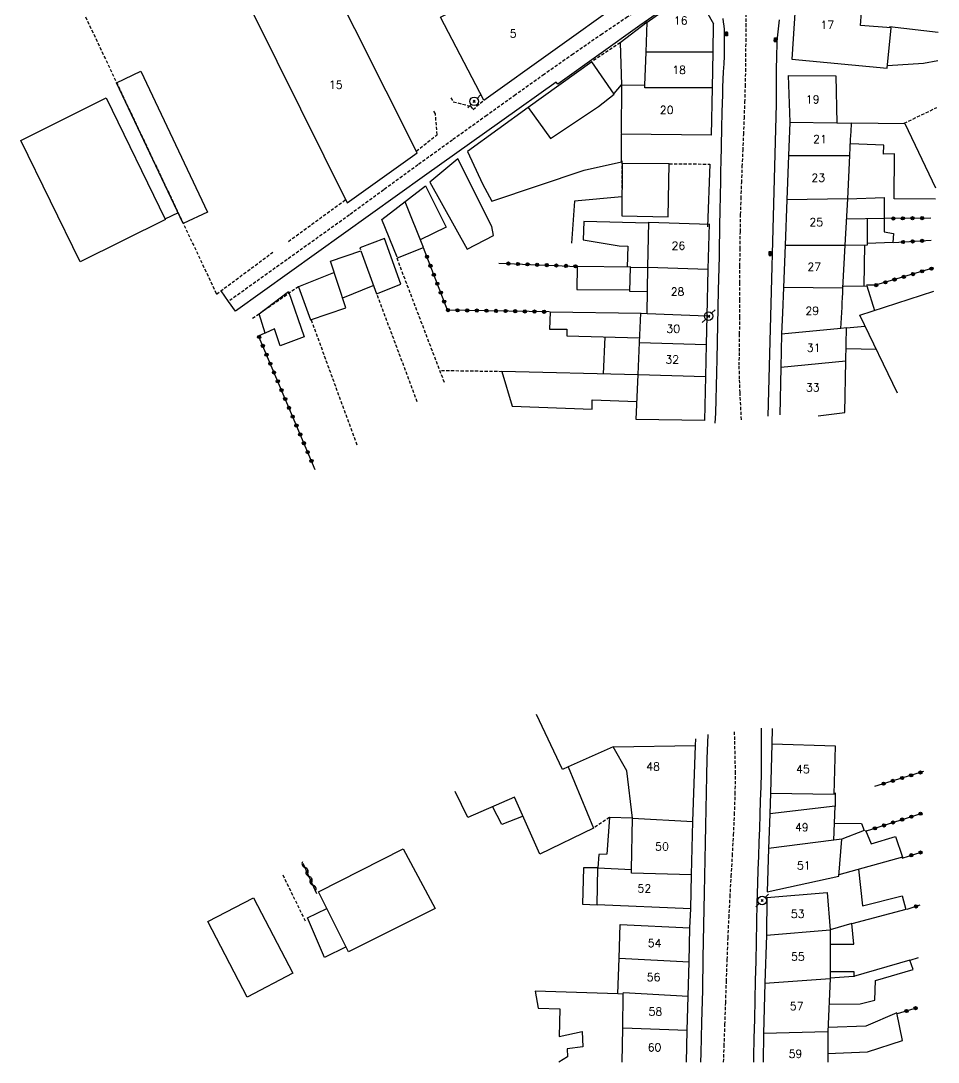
# Model space of a CAD drawing. Header units: millimetres. Extents: x 168000 to 169000, y 125998 to 127000.
# Drawn here: x 168605 to 168748.2, y 126000 to 126162.6 of the extents above; entities that cross this region are included whole.
import ezdxf
from ezdxf.enums import TextEntityAlignment as Align

# ---------------------------------------------------------------- set-up
doc = ezdxf.new("R2010")
doc.units = ezdxf.units.MM
doc.linetypes.add('DASHED', pattern=[0.75, 0.5, -0.25])
doc.layers.get('0').update_dxf_attribs({"linetype": 'CONTINUOUS'})
for name, color, linetype in [('W0001', 6, 'DASHED'), ('W0008', 7, 'CONTINUOUS'), ('W0014', 7, 'CONTINUOUS'), ('W0017', 7, 'CONTINUOUS'), ('W0101', 7, 'CONTINUOUS'), ('W0104', 1, 'CONTINUOUS'), ('W0112', 1, 'DASHED'), ('W0310', 3, 'CONTINUOUS'), ('W0323', 7, 'CONTINUOUS'), ('W0401', 7, 'CONTINUOUS'), ('W0473', 7, 'CONTINUOUS'), ('W0991', 7, 'CONTINUOUS'), ('W1102', 7, 'CONTINUOUS')]:
    doc.layers.add(name, color=color, linetype=linetype)
doc.styles.get("Standard").update_dxf_attribs({"font": 'romans.shx', "width": 0.85})

# ---------------------------------------------------------------- blocks, each defined once
blk = doc.blocks.new('T473')
for p, q in [((-0.166667, 0.166667), (0.166667, -0.166667)), ((-0.166667, -0.166667), (0.166667, 0.166667)), ((0.500001, 0.500001), (1.000002, 1.000002)), ((-1.000002, -1.000002), (-0.500001, -0.500001))]:
    blk.add_line(p, q)
blk.add_ellipse((0, 0), major_axis=(0.471405, 0.471405), ratio=1, start_param=5.4977871438, end_param=11.780972451)
blk = doc.blocks.new('T401')
for p, q in [((-0.3, 0.3), (0, 0.3)), ((-0.3, -0.25), (-0.3, 0.3)), ((-0.3, 0.15), (0, 0.15)), ((-0.3, 0), (0, 0)), ((0, 0.3), (0, -0.25)), ((-0.3, -0.15), (0, -0.15)), ((-0.3, -0.25), (-0.3, -0.3)), ((-0.3, -0.3), (0, -0.3)), ((0, -0.3), (0, -0.25))]:
    blk.add_line(p, q)
blk = doc.blocks.new('t310o')
at = {"color": 0, "linetype": 'Continuous'}
for centre, start, end in [((-0.5, 0.38), 216.8699, 323.1304), ((0.5, -0.37), 36.8699, 143.1303)]:
    blk.add_arc(centre, 0.625, start, end, dxfattribs=at)
blk = doc.blocks.new('t323o')
at = {"color": 0, "linetype": 'Continuous'}
for radius in [0.25, 0.15]:
    blk.add_circle((0, 0), radius, dxfattribs=at)

msp = doc.modelspace()

# ---------------------------------------------------------------- linework, layer by layer
at = {"layer": 'W0001'}
for points in [[(168711.65, 126171), (168707.66, 126168.42), (168703.67, 126165.81), (168699.71, 126163.18), (168695.76, 126160.52), (168691.22, 126157.39), (168686.71, 126154.22), (168682.23, 126151.02), (168677.75, 126147.81), (168672.37, 126143.96), (168667, 126140.08), (168661.65, 126136.19), (168656.32, 126132.28), (168637.44, 126118.78)], [(168717.51, 126100.31), (168717.29, 126104.53), (168717.2, 126106.68), (168717.16, 126108.8), (168717.19, 126110.95), (168717.22, 126113.62), (168717.24, 126116.29), (168717.25, 126118.96), (168717.26, 126121.63), (168717.27, 126124.3), (168717.29, 126126.97), (168717.33, 126129.64), (168717.38, 126132.31), (168717.45, 126134.82), (168717.54, 126137.33), (168717.64, 126139.83), (168717.75, 126142.34), (168717.86, 126144.85), (168717.96, 126147.36), (168718.05, 126149.87), (168718.12, 126152.37), (168718.17, 126154.7), (168718.2, 126157.03), (168718.22, 126159.36), (168718.23, 126161.69), (168718.23, 126164.02)], [(168714.72, 126000), (168714.81, 126002.5), (168714.93, 126005.87), (168715.04, 126009.25), (168715.16, 126012.63), (168715.28, 126016), (168715.41, 126019.38), (168715.56, 126022.59), (168715.73, 126025.81), (168715.92, 126029.02), (168716.1, 126032.23), (168716.27, 126035.45), (168716.42, 126038.66), (168716.53, 126041.88), (168716.58, 126045.1), (168716.43, 126051.66)]]:
    msp.add_lwpolyline(points, dxfattribs=at)
at = {"layer": 'W0008'}
for points in [[(168712.78, 126169.02), (168709.98, 126167.7), (168701.62, 126161.84), (168688.85, 126152.7), (168688.59, 126153), (168680.07, 126146.98), (168668.04, 126138.38), (168638.54, 126117.23)], [(168637.44, 126118.78), (168636.27, 126120.43)], [(168638.54, 126117.23), (168637.44, 126118.78)]]:
    msp.add_lwpolyline(points, dxfattribs=at)
at = {"layer": 'W0014'}
for points in [[(168714.59, 126162.96), (168714.67, 126162.39), (168714.73, 126161.81), (168714.78, 126161.24), (168714.8, 126160.66), (168714.83, 126159.46), (168714.82, 126158.25), (168714.78, 126157.05), (168714.73, 126155.84), (168714.67, 126154.64), (168714.61, 126153.44), (168714.56, 126152.24), (168714.52, 126151.03), (168714.45, 126148.39), (168714.39, 126145.75), (168714.33, 126143.11), (168714.27, 126140.46), (168714.25, 126139.31), (168714.23, 126138.15), (168714.21, 126137), (168714.19, 126135.84), (168714.17, 126134.68), (168714.15, 126133.53), (168714.13, 126132.37), (168714.1, 126131.22), (168714, 126125.86), (168713.89, 126120.5), (168713.78, 126115.14), (168713.66, 126109.78), (168713.61, 126107.67), (168713.56, 126105.56), (168713.5, 126103.46), (168713.45, 126101.35), (168713.37, 126099.75)], [(168722.99, 126149.59), (168722.97, 126151.42), (168722.97, 126153.26), (168722.99, 126155.09), (168723.02, 126156.93), (168723.04, 126157.68), (168723.06, 126158.43), (168723.1, 126159.18), (168723.14, 126159.94), (168723.23, 126160.87), (168723.32, 126161.8), (168723.44, 126162.73)], [(168721.65, 126100.88), (168722.99, 126149.59)], [(168712.59, 126140.22), (168712.2, 126130.4)], [(168719.41, 126000), (168719.44, 126000.89), (168719.51, 126003.71), (168719.59, 126006.73), (168719.65, 126009.75), (168719.72, 126012.77), (168719.78, 126015.79), (168719.84, 126018.81), (168719.91, 126021.83), (168719.98, 126024.85), (168720.06, 126027.87), (168720.12, 126030.03), (168720.2, 126032.18), (168720.27, 126034.34), (168720.35, 126036.5), (168720.43, 126038.66), (168720.5, 126040.81), (168720.57, 126042.97), (168720.62, 126045.13), (168720.64, 126048.29), (168720.61, 126052.16)], [(168712.26, 126051.17), (168712.11, 126047.34), (168712.06, 126044.73), (168712, 126042.11), (168711.95, 126039.5), (168711.9, 126036.88), (168711.85, 126034.27), (168711.8, 126031.65), (168711.75, 126029.04), (168711.7, 126026.42), (168711.6, 126021.37), (168711.5, 126016.31), (168711.4, 126011.25), (168711.28, 126006.19), (168711.22, 126003.79), (168711.15, 126001.4), (168711.11, 126000)]]:
    msp.add_lwpolyline(points, dxfattribs=at)
at = {"layer": 'W0017'}
msp.add_lwpolyline([(168698.85, 126135.11), (168691.45, 126134.41), (168690.99, 126127.86)], dxfattribs=at)
at = {"layer": 'W0101'}
for points in [[(168637.68, 126171), (168655.95, 126134.19)], [(168666.87, 126141.97), (168652.3, 126171)], [(168677.27, 126150.2), (168670.51, 126163.14), (168676.7, 126166.35), (168676.6, 126166.54), (168685.81, 126171)], [(168725.38, 126156.57), (168740.26, 126155.21), (168740.86, 126161.5), (168736.07, 126161.85), (168736.41, 126166.04), (168728.55, 126168.64)], [(168728.55, 126168.64), (168726.06, 126167.01), (168725.38, 126156.57)], [(168702.8, 126162.36), (168710.05, 126167.57), (168713.15, 126162.09)], [(168677.27, 126150.2), (168698.85, 126165.59)], [(168702.62, 126157.71), (168702.8, 126162.36)], [(168713.08, 126157.68), (168713.15, 126162.09)], [(168702.42, 126152.54), (168702.62, 126157.71)], [(168712.99, 126152.11), (168713.08, 126157.68)], [(168724.8, 126154.05), (168725.06, 126146.76), (168725.06, 126146.7)], [(168724.8, 126154.03), (168732.24, 126153.98), (168732.39, 126146.59)], [(168698.77, 126152.61), (168698.73, 126144.99)], [(168698.77, 126152.61), (168702.42, 126152.54)], [(168712.81, 126144.72), (168712.98, 126152.11), (168712.98, 126152.1), (168712.99, 126152.11)], [(168725.06, 126146.7), (168724.86, 126141.54)], [(168734.43, 126141.54), (168734.49, 126142.8), (168734.55, 126144.05), (168734.61, 126145.3), (168734.68, 126146.55), (168732.39, 126146.59)], [(168712.81, 126144.72), (168698.73, 126144.91)], [(168655.95, 126134.19), (168666.87, 126141.97)], [(168673.23, 126141.03), (168668.88, 126137.37)], [(168668.88, 126137.37), (168674.68, 126126.95), (168678.79, 126129.08), (168678.53, 126130.49), (168673.23, 126141.03)], [(168724.86, 126141.54), (168724.59, 126134.63)], [(168734.09, 126134.79), (168734.43, 126141.54)], [(168724.59, 126134.63), (168724.32, 126127.53)], [(168733.72, 126127.57), (168734.09, 126134.79)], [(168702.91, 126124.1), (168703.04, 126131.12), (168712.5, 126130.84)], [(168712.44, 126130.88), (168712.27, 126123.83)], [(168724.32, 126127.53), (168724.06, 126120.97)], [(168733.35, 126120.82), (168733.72, 126127.57)], [(168702.78, 126116.91), (168702.91, 126124.1)], [(168712.27, 126123.83), (168712.1, 126116.51)], [(168724.06, 126120.97), (168723.91, 126116.97), (168723.78, 126113.72), (168723.78, 126113.64)], [(168733.03, 126114.55), (168733.07, 126115.38), (168733.12, 126116.21), (168733.16, 126117.04), (168733.2, 126117.87), (168733.24, 126118.61), (168733.28, 126119.35), (168733.32, 126120.09), (168733.35, 126120.82)], [(168701.58, 126112.36), (168701.78, 126116.96), (168702.78, 126116.91)], [(168712.1, 126116.51), (168711.99, 126112.04)], [(168723.78, 126113.64), (168723.63, 126108.46)], [(168733.8, 126109.45), (168733.91, 126114.63), (168733.03, 126114.55)], [(168701.36, 126107.35), (168701.58, 126112.36)], [(168711.99, 126112.04), (168711.87, 126107.03)], [(168723.63, 126108.46), (168723.47, 126101.09)], [(168729.48, 126100.9), (168733.64, 126101.41), (168733.8, 126109.45)], [(168711.71, 126100.19), (168701.05, 126100.36), (168701.36, 126107.35)], [(168711.87, 126107.03), (168711.71, 126100.19)], [(168710.35, 126049.46), (168710.39, 126050.49)], [(168697.46, 126049.23), (168690.46, 126046.09)], [(168700.52, 126038.08), (168699.59, 126045.51), (168697.46, 126049.23)], [(168709.91, 126037.59), (168710.35, 126049.46)], [(168722.02, 126041.99), (168731.96, 126041.85), (168732.18, 126049.35), (168722.23, 126049.67)], [(168722.23, 126049.67), (168722.02, 126041.99), (168722.02, 126041.99)], [(168690.46, 126046.09), (168694.4, 126036.52), (168686.01, 126032.46), (168682.07, 126041.4)], [(168682.07, 126041.4), (168674.79, 126038.22), (168672.8, 126042.25)], [(168721.91, 126038.75), (168721.91, 126038.74), (168721.73, 126033.37)], [(168731.95, 126034.66), (168732.12, 126039.98), (168721.91, 126038.75)], [(168700.36, 126030.06), (168700.52, 126038.08)], [(168709.7, 126029.26), (168709.7, 126029.26), (168709.91, 126037.59), (168709.91, 126037.59), (168709.91, 126037.59)], [(168721.51, 126026.6), (168732.7, 126029.04), (168733.16, 126034.81), (168731.95, 126034.66)], [(168721.73, 126033.37), (168721.51, 126026.6)], [(168709.61, 126023.93), (168694.96, 126024.59), (168695.06, 126030.32), (168700.36, 126030.06)], [(168709.61, 126023.93), (168709.7, 126029.26), (168709.7, 126029.26)], [(168721.48, 126025.72), (168721.39, 126019.84), (168721.39, 126019.84)], [(168721.48, 126025.72), (168730.86, 126026.49), (168731.34, 126020.66)], [(168698.4, 126016.23), (168698.58, 126021.51), (168709.47, 126020.98)], [(168709.34, 126015.69), (168709.47, 126020.98), (168709.47, 126020.98)], [(168731.34, 126020.66), (168731.35, 126013.04)], [(168721.39, 126019.84), (168721.39, 126019.83), (168721.17, 126012.31), (168721.17, 126012.31)], [(168699.06, 126010.62), (168698.21, 126010.65), (168698.4, 126016.23)], [(168709.2, 126010.33), (168709.34, 126015.69)], [(168731.35, 126013.04), (168731, 126004.76)], [(168721.17, 126012.31), (168721.16, 126012.31), (168720.97, 126004.48)], [(168698.96, 126005.29), (168699.06, 126010.62)], [(168709.04, 126004.95), (168709.2, 126010.33), (168709.2, 126010.33), (168709.2, 126010.33)], [(168698.86, 126000), (168698.96, 126005.29)], [(168708.9, 126000), (168709.04, 126004.95)], [(168720.97, 126004.48), (168720.97, 126004.48), (168720.97, 126004.49), (168720.87, 126000)], [(168731, 126004.76), (168730.97, 126000)]]:
    msp.add_lwpolyline(points, dxfattribs=at)
msp.add_lwpolyline([(168651.49, 126026.6), (168664.69, 126033.3), (168669.71, 126024.01), (168656.16, 126017.25)], close=True, dxfattribs=at)
at = {"layer": 'W0101', "flags": 128}
msp.add_lwpolyline([(168634.21, 126021.96), (168641.33, 126025.67), (168647.47, 126013.88), (168640.35, 126010.17)], close=True, dxfattribs=at)
at = {"layer": 'W0104'}
for points in [[(168702.8, 126162.36), (168698.55, 126159.16)], [(168740.62, 126161.69), (168748.21, 126160.83)], [(168698.55, 126159.16), (168698.77, 126152.61)], [(168694.12, 126156.18), (168684.21, 126149.04)], [(168684.21, 126149.04), (168687.69, 126144.21), (168695.18, 126149.21), (168697.63, 126151.12), (168694.12, 126156.18)], [(168748.14, 126156.35), (168745.9, 126155.9), (168740.29, 126155.55)], [(168697.62, 126151.22), (168698.77, 126152.61)], [(168627.58, 126131.56), (168614.29, 126124.95), (168605, 126143.87), (168618.31, 126150.57), (168627.52, 126131.6)], [(168684.21, 126149.04), (168674.74, 126142.18)], [(168734.67, 126146.63), (168742.99, 126146.56), (168747.81, 126136.49)], [(168674.74, 126142.18), (168677.1, 126137.11), (168678.53, 126134.42), (168692.94, 126139.26), (168698.77, 126140.59), (168698.79, 126144.87)], [(168747.78, 126134.72), (168741.32, 126134.8), (168741.38, 126141.81), (168739.66, 126141.78), (168739.72, 126143.19), (168734.52, 126143.35)], [(168663.74, 126125.69), (168661.38, 126131.56), (168668.19, 126136.83), (168671.43, 126130.35), (168667.35, 126128.37)], [(168734.09, 126134.79), (168739.8, 126134.99), (168739.76, 126129.66), (168741.22, 126129.37), (168741.14, 126127.95), (168737.17, 126127.8)], [(168663.8, 126125.6), (168667.88, 126127.18), (168665.03, 126134.31)], [(168629.56, 126132.61), (168627.49, 126131.64)], [(168703, 126130.99), (168692.89, 126131.27), (168692.77, 126128.4), (168698.39, 126127.45), (168699.76, 126127.39), (168699.66, 126124.11)], [(168733.72, 126127.57), (168737.16, 126127.62), (168737.19, 126131.68)], [(168739.71, 126131.7), (168733.94, 126131.62)], [(168653.8, 126123.24), (168648.36, 126121.07), (168650.23, 126115.91), (168655.76, 126117.79), (168653.35, 126125.04), (168658.08, 126126.69), (168660.55, 126119.96), (168664.35, 126121.48), (168661.77, 126128.59), (168657.93, 126127.13), (168658.03, 126126.87)], [(168736.66, 126121.18), (168736.77, 126127.63)], [(168700.25, 126124.1), (168691.88, 126124.25), (168691.79, 126120.65), (168699.98, 126120.56)], [(168703, 126124.01), (168700.14, 126124.05), (168700, 126120.37), (168702.85, 126120.33)], [(168643.16, 126113.81), (168642.22, 126116.83), (168646.81, 126120.32), (168649.26, 126113.24), (168645.51, 126111.82), (168644.62, 126114.51), (168643.14, 126113.83), (168642.22, 126116.83)], [(168655.26, 126119.33), (168660.02, 126121.24)], [(168733.42, 126121.14), (168737.08, 126121.18), (168738.27, 126117.38)], [(168741.84, 126104.47), (168735.96, 126116.62), (168747.54, 126120.39)], [(168701.83, 126116.91), (168687.64, 126117.12), (168687.55, 126114.46), (168690.26, 126114.45), (168690.22, 126113.38), (168701.61, 126113.08)], [(168733.91, 126114.63), (168736.78, 126114.91)], [(168696.17, 126113.22), (168695.92, 126107.44)], [(168738.54, 126111.26), (168733.84, 126111.38)], [(168701.38, 126107.3), (168680.09, 126107.84), (168681.71, 126102.42), (168694.19, 126101.96), (168694.21, 126103.39), (168701.17, 126103.17)], [(168722.3, 126052.1), (168722.3, 126052.1), (168722.23, 126049.67), (168722.23, 126049.67)], [(168722.02, 126041.99), (168722.02, 126041.99), (168721.91, 126038.75), (168721.91, 126038.75)], [(168732.12, 126042.03), (168732.12, 126039.92)], [(168683.4, 126038.4), (168680.1, 126037.11), (168678.65, 126039.91)], [(168700.52, 126038.08), (168696.92, 126038.21), (168696.47, 126032.45), (168695.26, 126032.43), (168695.06, 126030.32)], [(168732.01, 126037.31), (168736.25, 126037.26), (168736.66, 126036.16), (168733.16, 126034.81)], [(168736.85, 126036.23), (168737.74, 126034.09), (168741.56, 126035.24), (168742.65, 126032.02), (168732.72, 126029.25)], [(168695.06, 126030.32), (168692.85, 126030.33), (168692.69, 126024.66), (168694.98, 126024.55)], [(168735.8, 126030.11), (168736.38, 126024.39), (168742.59, 126025.98), (168743.18, 126023.84), (168734.71, 126021.58)], [(168655.78, 126018.01), (168652.39, 126016.34), (168649.78, 126022.52), (168652.78, 126024.01)], [(168709.47, 126020.98), (168709.47, 126020.98), (168709.61, 126023.93), (168709.61, 126023.92), (168709.61, 126023.93)], [(168731.33, 126018.44), (168735.04, 126018.41), (168734.71, 126021.64), (168731.34, 126020.66)], [(168731.19, 126009.05), (168736.05, 126009.09), (168738.33, 126009.66), (168738.41, 126012.77), (168744.29, 126014.46), (168743.8, 126015.9), (168735.01, 126013.35), (168731.35, 126013.11)], [(168731.35, 126014.14), (168735.06, 126014.16), (168735.06, 126013.31)], [(168698.21, 126010.65), (168685.3, 126011.07), (168685.78, 126008.41), (168689.13, 126008.31), (168689.07, 126004.03), (168692.65, 126004.8), (168692.76, 126002.38), (168690.27, 126002.08), (168690.35, 126000.82), (168688.97, 126000)], [(168730.95, 126001.35), (168737.19, 126001.59), (168742.64, 126003.4), (168741.78, 126007.72), (168736.94, 126005.61), (168731.03, 126005.41)]]:
    msp.add_lwpolyline(points, dxfattribs=at)
for points in [[(168630.36, 126130.93), (168619.95, 126152.92), (168623.72, 126154.71), (168634.14, 126132.71)], [(168706.05, 126131.99), (168706.23, 126140.27), (168698.86, 126140.29), (168698.84, 126132.14)]]:
    msp.add_lwpolyline(points, close=True, dxfattribs=at)
at = {"layer": 'W0112'}
for points in [[(168615.1, 126163.19), (168635.57, 126119.92)], [(168698.55, 126159.16), (168694.12, 126156.18)], [(168672.14, 126150.54), (168672.52, 126149.95), (168675.22, 126149.25), (168675.6, 126148.74), (168677.27, 126150.2)], [(168742.92, 126146.59), (168748.02, 126149.06)], [(168670, 126144.79), (168669.73, 126148.04), (168669.45, 126148.51)], [(168666.73, 126142.25), (168670, 126144.79)], [(168698.81, 126140.7), (168698.85, 126135.11)], [(168706.23, 126140.25), (168712.59, 126140.22)], [(168646.77, 126128.14), (168655.71, 126134.67)], [(168635.57, 126119.92), (168644.37, 126126.47)], [(168663.68, 126125.56), (168671.1, 126106.11)], [(168648.36, 126121.07), (168641.08, 126116.03)], [(168666.89, 126103.08), (168660.55, 126120.05)], [(168657.51, 126096.35), (168650.32, 126115.97)], [(168680.15, 126107.8), (168670.53, 126107.95)], [(168696.92, 126038.21), (168694.4, 126036.52)], [(168645.9, 126029.25), (168649.38, 126022.06)]]:
    msp.add_lwpolyline(points, dxfattribs=at)
at = {"layer": 'W0310'}
msp.add_lwpolyline([(168651.24, 126026.28), (168649.1, 126031.01)], dxfattribs=at)
at = {"layer": 'W0323'}
for points in [[(168747.07, 126131.79), (168739.71, 126131.7)], [(168741.23, 126127.96), (168747.11, 126128.32)], [(168687.53, 126117.15), (168671.6, 126117.42), (168667.87, 126127.14)], [(168679.62, 126124.74), (168691.98, 126124.24)], [(168747.16, 126123.9), (168738.42, 126121.29), (168737.04, 126121.29)], [(168650.95, 126092.48), (168642.11, 126113.41), (168643.14, 126113.86)], [(168745.91, 126045.38), (168738.27, 126043.04)], [(168736.89, 126036.05), (168745.74, 126038.88)], [(168742.58, 126031.87), (168745.57, 126032.77)], [(168745.34, 126024.49), (168743.32, 126023.86)], [(168743.85, 126015.91), (168745.12, 126016.33)], [(168744.91, 126008.5), (168741.83, 126007.54)]]:
    msp.add_lwpolyline(points, dxfattribs=at)
at = {"layer": 'W1102'}
for points in [[(168713.08, 126157.68), (168702.62, 126157.71)], [(168702.4, 126152.14), (168702.42, 126152.54)], [(168712.99, 126152.11), (168702.4, 126152.14)], [(168732.39, 126146.59), (168725.06, 126146.7)], [(168724.86, 126141.54), (168734.43, 126141.54)], [(168734.09, 126134.79), (168724.59, 126134.63)], [(168724.32, 126127.53), (168733.72, 126127.57)], [(168702.91, 126124.1), (168712.27, 126123.83)], [(168733.35, 126120.82), (168724.06, 126120.97)], [(168702.78, 126116.91), (168712.1, 126116.51)], [(168733.03, 126114.55), (168723.78, 126113.64)], [(168701.58, 126112.36), (168711.99, 126112.04)], [(168733.8, 126109.45), (168723.63, 126108.46)], [(168701.36, 126107.35), (168711.87, 126107.03)], [(168690.46, 126046.09), (168689.57, 126045.69), (168685.5, 126054.28)], [(168697.46, 126049.23), (168710.35, 126049.46)], [(168700.52, 126038.08), (168709.91, 126037.59)], [(168731.95, 126034.66), (168721.73, 126033.37)], [(168709.7, 126029.26), (168700.35, 126029.5), (168700.36, 126030.06)], [(168721.39, 126019.84), (168731.34, 126020.66)], [(168698.4, 126016.23), (168709.34, 126015.69)], [(168721.17, 126012.31), (168731.35, 126013.04)], [(168699.06, 126010.62), (168699.07, 126010.86), (168709.2, 126010.33)], [(168709.04, 126004.95), (168698.96, 126005.29)], [(168731, 126004.76), (168720.97, 126004.48)]]:
    msp.add_lwpolyline(points, dxfattribs=at)

# ---------------------------------------------------------------- block references
at = {"layer": 'W0310', "rotation": 114.3389356179137}
for p in [(168649.39, 126030.38), (168650, 126029.01), (168650.62, 126027.64)]:
    msp.add_blockref('t310o', p, dxfattribs=at)
at = {"layer": 'W0323'}
for p, rotation in [((168741.21, 126131.72), 180.6925269659395), ((168742.71, 126131.74), 180.6925269659395), ((168744.21, 126131.76), 180.6925269659395), ((168745.71, 126131.78), 180.6925269659395), ((168742.73, 126128.05), 3.504333882898294), ((168744.23, 126128.14), 3.504333882898294), ((168745.72, 126128.23), 3.504333882898294), ((168668.41, 126125.74), 110.9746923627414), ((168668.95, 126124.34), 110.9746923627414), ((168681.12, 126124.68), 357.6699653705984), ((168682.61, 126124.62), 357.6699653705984), ((168684.11, 126124.56), 357.6699653705984), ((168685.61, 126124.5), 357.6699653705984), ((168687.11, 126124.44), 357.6699653705984), ((168688.61, 126124.38), 357.6699653705984), ((168669.48, 126122.94), 110.9746923627414), ((168690.11, 126124.32), 357.6699653705984), ((168691.61, 126124.26), 357.6699653705984), ((168744.28, 126123.04), 196.5886185091225), ((168745.72, 126123.47), 196.5886185091225), ((168747.16, 126123.89), 196.5886185091225), ((168670.02, 126121.54), 110.9746923627414), ((168738.53, 126121.32), 196.5886185091225), ((168739.97, 126121.75), 196.5886185091225), ((168741.41, 126122.18), 196.5886185091225), ((168742.84, 126122.61), 196.5886185091225), ((168670.56, 126120.14), 110.9746923627414), ((168671.09, 126118.74), 110.9746923627414), ((168671.69, 126117.42), 179.0111859008017), ((168673.19, 126117.39), 179.0111859008017), ((168674.69, 126117.37), 179.0111859008017), ((168676.19, 126117.34), 179.0111859008017), ((168677.69, 126117.32), 179.0111859008017), ((168679.19, 126117.29), 179.0111859008017), ((168680.69, 126117.27), 179.0111859008017), ((168682.19, 126117.24), 179.0111859008017), ((168683.69, 126117.21), 179.0111859008017), ((168685.19, 126117.19), 179.0111859008017), ((168686.69, 126117.16), 179.0111859008017), ((168642.2, 126113.21), 112.8836794522387), ((168642.78, 126111.83), 112.8836794522387), ((168643.37, 126110.45), 112.8836794522387), ((168643.95, 126109.06), 112.8836794522387), ((168644.53, 126107.68), 112.8836794522387), ((168645.12, 126106.3), 112.8836794522387), ((168645.7, 126104.92), 112.8836794522387), ((168646.28, 126103.54), 112.8836794522387), ((168646.87, 126102.15), 112.8836794522387), ((168647.45, 126100.77), 112.8836794522387), ((168648.03, 126099.39), 112.8836794522387), ((168648.62, 126098.01), 112.8836794522387), ((168649.2, 126096.63), 112.8836794522387), ((168649.78, 126095.24), 112.8836794522387), ((168650.37, 126093.86), 112.8836794522387), ((168744.01, 126044.79), 197.0158871034342), ((168745.44, 126045.23), 197.0158871034342), ((168739.7, 126043.48), 197.0158871034342), ((168741.14, 126043.92), 197.0158871034342), ((168742.57, 126044.36), 197.0158871034342), ((168744.03, 126038.33), 17.74836224435915), ((168745.46, 126038.79), 17.74836224435915), ((168739.75, 126036.96), 17.74836224435915), ((168741.17, 126037.42), 17.74836224435915), ((168742.6, 126037.88), 17.74836224435915), ((168738.32, 126036.5), 17.74836224435915), ((168744.02, 126032.31), 16.72355424396262), ((168745.45, 126032.74), 16.72355424396262), ((168744.75, 126024.31), 197.4578256641013), ((168743.26, 126007.98), 197.3526100886932), ((168744.69, 126008.43), 197.3526100886932)]:
    msp.add_blockref('t323o', p, dxfattribs=dict(at, rotation=rotation))
at = {"layer": 'W0401'}
for p, rotation in [((168715.02, 126160.52), 181.6070155593426), ((168722.95, 126159.63), 356.1757361025748), ((168722.14, 126126.25), 358.9015253285009)]:
    msp.add_blockref('T401', p, dxfattribs=dict(at, rotation=rotation))
at = {"layer": 'W0473'}
for p in [(168675.79, 126150.01), (168712.38, 126116.47), (168720.75, 126025.25)]:
    msp.add_blockref('T473', p, dxfattribs=at)

# ---------------------------------------------------------------- texts
at = {"layer": 'W0991'}
for s, p in [('16', (168708.01, 126162.62)), ('17', (168730.9, 126161.93)), ('5', (168681.85, 126160.6)), ('18', (168707.77, 126154.91)), ('15', (168654.17, 126152.6)), ('19', (168728.62, 126150.32)), ('20', (168705.83, 126148.66)), ('21', (168729.76, 126144.12)), ('23', (168729.49, 126138.09)), ('25', (168729.18, 126131.16)), ('26', (168707.67, 126127.47)), ('27', (168728.86, 126124.19)), ('28', (168707.52, 126120.3)), ('29', (168728.55, 126117.3)), ('30', (168706.86, 126114.5)), ('31', (168728.78, 126111.54)), ('32', (168706.7, 126109.69)), ('33', (168728.63, 126105.35)), ('48', (168703.72, 126046.17)), ('45', (168727.1, 126045.76)), ('49', (168726.93, 126036.67)), ('50', (168705.1, 126033.67)), ('51', (168727.24, 126030.71)), ('52', (168702.34, 126027.13)), ('53', (168726.29, 126023.16)), ('54', (168703.95, 126018.6)), ('55', (168726.32, 126016.48)), ('56', (168703.79, 126013.28)), ('57', (168726.12, 126008.76)), ('58', (168704.07, 126007.91)), ('60', (168703.93, 126002.31)), ('59', (168725.94, 126001.3))]:
    msp.add_text(s, height=1.25, dxfattribs=at).set_placement(p, align=Align.MIDDLE_CENTER)

doc.saveas('drawing.dxf')
